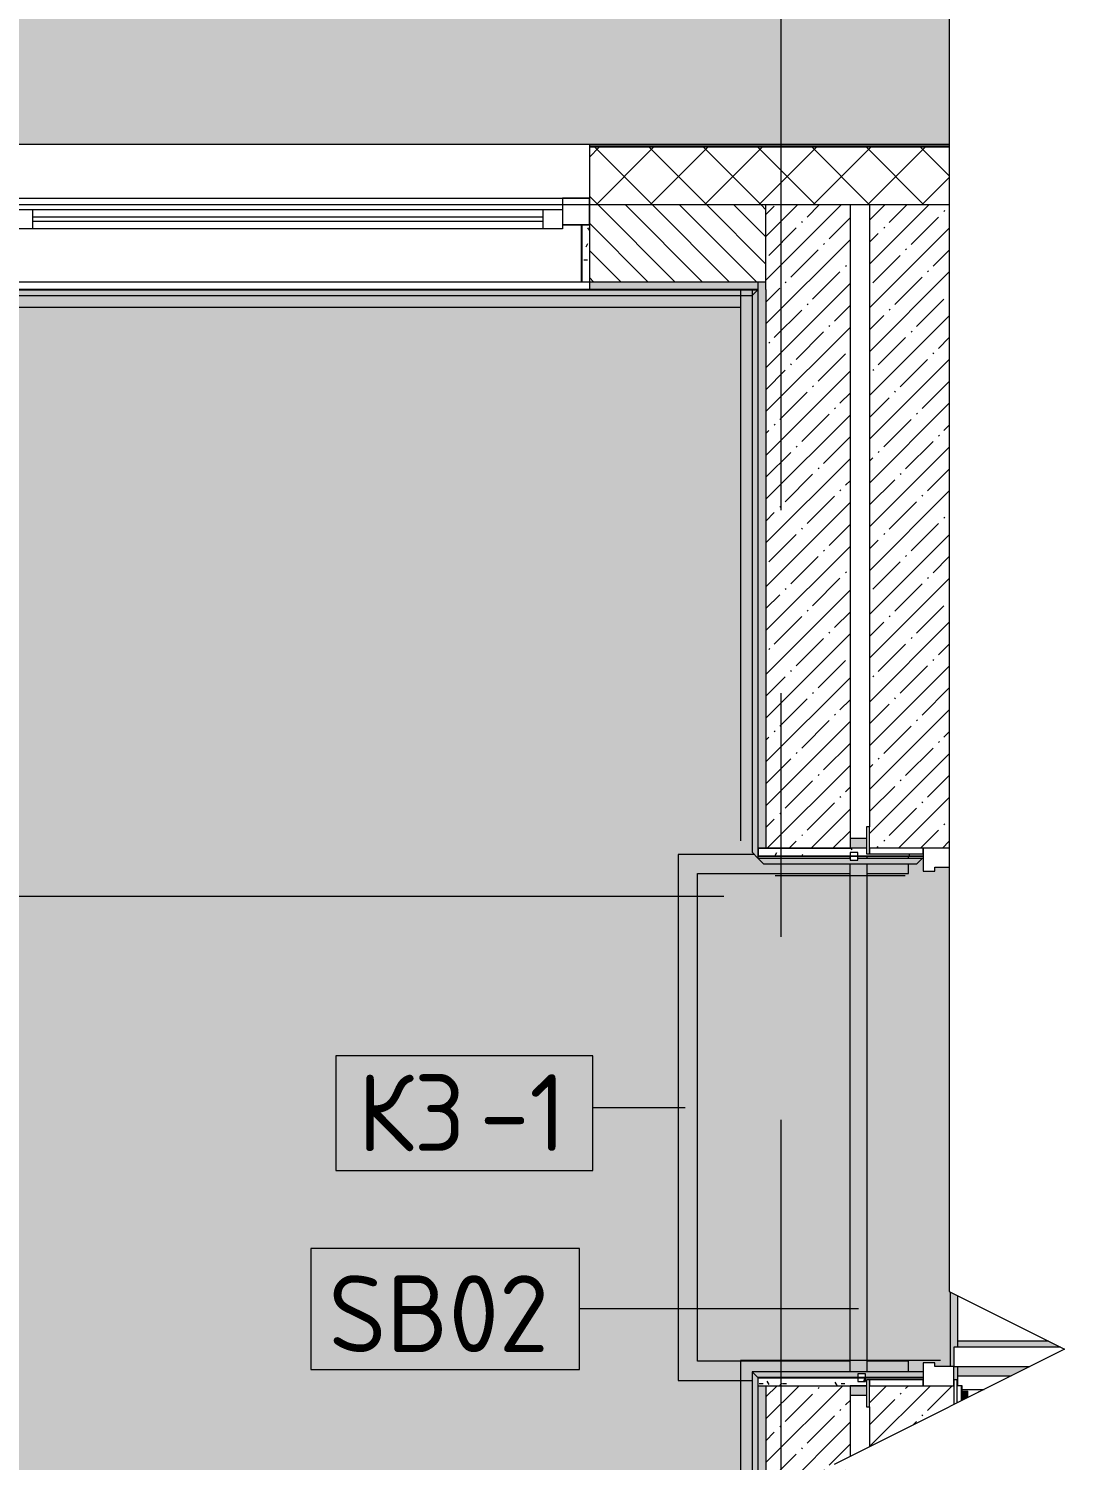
# Model space of a CAD drawing. Header units: millimetres. Extents: x -5368 to 196898, y -8553 to 29000.
# Drawn here: x 36349 to 39048, y 11931 to 15659 of the extents above; entities that cross this region are included whole.
import ezdxf

# ---------------------------------------------------------------- set-up
doc = ezdxf.new("R2010")
doc.units = ezdxf.units.MM
doc.linetypes.add('Осевая', pattern=[3175, 635, -476.25, 1587.5, -476.25])
for name, color, linetype, lineweight in [('A-DETL', 7, 'Continuous', 9), ('A-DETL-GENF', 7, 'Continuous', 9), ('A-DOOR', 7, 'Continuous', 9), ('A-DOOR-1', 7, 'Continuous', 13), ('A-DOOR-FRAM', 7, 'Continuous', 13), ('A-FLOR-HRAL-IDEN', 7, 'Continuous', 9), ('A-FLOR-IDEN', 7, 'Continuous', 9), ('A-FLOR-PATT', 7, 'Continuous', 9), ('A-GLAZ', 7, 'Continuous', 9), ('A-GLAZ-1', 7, 'Continuous', 13), ('A-WALL', 7, 'Continuous', 9), ('I-WALL', 7, 'Continuous', 9), ('Ограждение', 7, 'Continuous', 9), ('Оси', 7, 'Continuous', 9), ('Оси-2', 7, 'Осевая', 9), ('Поручни', 7, 'Continuous', 9)]:
    doc.layers.add(name, color=color, linetype=linetype, lineweight=lineweight)
for name, color, linetype, lineweight, true_color in [('A-DETL-GENF-1', 7, 'Continuous', 9, 0xd4d4d4), ('A-FLOR-1', 7, 'Continuous', 9, 0x787878), ('A-GENM-1', 7, 'Continuous', 9, 0x004000), ('A-GENM-2', 7, 'Continuous', 9, 0x8000ff), ('A-WALL-1', 9, 'Continuous', 9, 0x808080), ('A-WALL-FNSH-1', 9, 'Continuous', 9, 0x808080), ('I-WALL-2', 9, 'Continuous', 9, 0x808080)]:
    doc.layers.add(name, color=color, linetype=linetype, lineweight=lineweight, true_color=true_color)
doc.styles.add('GOST Common_1', font='GOST_Common.ttf', dxfattribs={"height": 200})
pattern_1 = [(45, (0, 0), (-57.02463, 57.02463), []), (45, (57.025, 0), (-57.02463, 57.02463), [100.806, -20.161, 3.353, -16.808])]
pattern_2 = [(0, (0, 0), (121.92, 30.48), [10.058, -81.382, 10.058, -81.382, -487.68]), (0, (0, 0), (121.92, 30.48), [-182.88, 10.058, -172.822, 10.058, -81.382, -213.36]), (0, (0, 0), (121.92, 30.48), [-457.2, 10.058, -50.902, 10.058, -142.342]), (120, (45.72, 15.24), (-87.356454, 90.345817), [10.058, -81.382, 10.058, -81.382, -487.68]), (120, (45.72, 15.24), (-87.356454, 90.345817), [-182.88, 10.058, -172.822, 10.058, -81.382, -213.36]), (120, (45.72, 15.24), (-87.356454, 90.345817), [-457.2, 10.058, -50.902, 10.058, -142.342]), (240, (60.96, 76.2), (-34.563546, -120.825817), [10.058, -81.382, 10.058, -81.382, -487.68]), (240, (60.96, 76.2), (-34.563546, -120.825817), [-182.88, 10.058, -172.822, 10.058, -81.382, -213.36]), (240, (60.96, 76.2), (-34.563546, -120.825817), [-457.2, 10.058, -50.902, 10.058, -142.342])]

# ---------------------------------------------------------------- blocks, each defined once
blk = doc.blocks.new('110_Дверь_СКБ_2Ст - Д-2 1450x2100h_Лестничная клетка EIS60-31576737-План раскладки напольных покрытий 3 этажа в осях 1-12')
at = {"layer": 'A-DOOR-1'}
for p, q in [((612.5, 387.7), (612.5, 110)), ((662.5, 110), (662.5, 307.7)), ((612.5, 110), (662.5, 110))]:
    blk.add_line(p, q, dxfattribs=at)
at = {"layer": 'A-DOOR-FRAM'}
for p, q in [((757.3, 118), (697.5, 118)), ((697.5, 118), (697.5, 110)), ((-687.5, 97.7), (-687.5, 30)), ((-637.5, 60), (-637.5, 97.7)), ((662.5, 110), (662.5, 60)), ((712.5, 110), (662.5, 110)), ((697.5, 110), (761.3, 110)), ((712.5, 30), (712.5, 110)), ((-627.5, 60), (-637.5, 60)), ((-627.5, 30), (-627.5, 60)), ((662.5, 60), (652.5, 60)), ((652.5, 60), (652.5, 30)), ((-687.5, 30), (-627.5, 30)), ((-672.5, 30), (-687.5, 30)), ((-687.5, 30), (-687.5, -110)), ((-672.5, -110), (-672.5, 30)), ((652.5, 30), (712.5, 30)), ((712.5, 30), (697.5, 30)), ((697.5, 30), (697.5, -110)), ((712.5, -110), (712.5, 30)), ((-672.5, -110), (-742.5, -110)), ((-742.5, -110), (-742.5, -118)), ((-687.5, -110), (-672.5, -110)), ((-672.5, -118), (-672.5, -110)), ((697.5, -110), (712.5, -110)), ((767.5, -110), (697.5, -110)), ((697.5, -110), (697.5, -118)), ((767.5, -118), (767.5, -110)), ((-742.5, -118), (-672.5, -118)), ((697.5, -118), (767.5, -118))]:
    blk.add_line(p, q, dxfattribs=at)
blk = doc.blocks.new('120_Окно_СКБ_2Ст - 120_Окно_СКБ_2Ст 2400х2500 _мал створка слева_-22817474-План раскладки напольных покрытий 3 этажа в осях 1-12')
at = {"layer": 'A-GLAZ'}
for p, q in [((-1180, 127), (-1130, 127)), ((250, 117), (-1080, 117)), ((300, 127), (370, 127)), ((1080, 117), (420, 117)), ((1130, 127), (1180, 127)), ((-1080, 107), (250, 107)), ((420, 107), (1080, 107)), ((1200, 57), (-1200, 57))]:
    blk.add_line(p, q, dxfattribs=at)
at = {"layer": 'A-GLAZ-1'}
for p, q in [((-1130, 127), (-1200, 127)), ((-1200, 127), (-1200, 57)), ((-1130, 87), (-1130, 137)), ((-1130, 137), (300, 137)), ((-1130, 57), (-1130, 127)), ((-1080, 137), (-1080, 87)), ((250, 137), (250, 87)), ((300, 137), (300, 87)), ((370, 127), (300, 127)), ((300, 127), (300, 57)), ((370, 87), (370, 137)), ((370, 137), (1130, 137)), ((370, 57), (370, 127)), ((420, 137), (420, 87)), ((1080, 137), (1080, 87)), ((1130, 137), (1130, 87)), ((1200, 127), (1130, 127)), ((1130, 127), (1130, 57)), ((1200, 57), (1200, 127)), ((300, 87), (-1130, 87)), ((1130, 87), (370, 87)), ((-1200, 57), (-1130, 57)), ((300, 57), (370, 57)), ((1130, 57), (1200, 57))]:
    blk.add_line(p, q, dxfattribs=at)
blk = doc.blocks.new('Плинтус - Плинтус темный _ст_школа_-32983337-План раскладки напольных покрытий 3 этажа в осях 1-12')
at = {"layer": 'A-GENM-1'}
blk.add_hatch(color=256, dxfattribs=at).paths.add_polyline_path([(926, 0), (0, 0), (-15, -15), (926, -15)])
for p, q in [((0, 0), (-15, -15)), ((-15, -15), (926, -15)), ((0, 0), (926, 0)), ((-45, -45), (926, -45))]:
    blk.add_line(p, q, dxfattribs=at)
blk = doc.blocks.new('Плинтус - Плинтус темный _ст_школа_-32863816-План раскладки напольных покрытий 3 этажа в осях 1-12')
at = {"layer": 'A-GENM-1'}
blk.add_hatch(color=256, dxfattribs=at).paths.add_polyline_path([(4286.4, -15), (4603, -15), (4618, 0), (0, 0), (15, -15), (3943, -15)])
for p, q in [((0, 0), (4618, 0)), ((0, 0), (15, -15)), ((15, -15), (4603, -15)), ((4603, -15), (4618, 0)), ((45, -45), (4573, -45))]:
    blk.add_line(p, q, dxfattribs=at)
blk = doc.blocks.new('Плинтус - Плинтус керамогранит светло-серый-32863858-План раскладки напольных покрытий 3 этажа в осях 1-12')
at = {"layer": 'A-GENM-2'}
blk.add_hatch(color=256, dxfattribs=at).paths.add_polyline_path([(1615.7, 0), (1623.2, -15), (1640, -15), (1640, 0)])
for p, q in [((1615.7, 0), (1640, 0)), ((1623.2, -15), (1640, -15)), ((1640, 0), (1640, -15)), ((1638.2, -45), (1640, -45))]:
    blk.add_line(p, q, dxfattribs=at)
blk = doc.blocks.new('Плинтус - Плинтус темный _ст_школа_-32983089-План раскладки напольных покрытий 3 этажа в осях 1-12')
at = {"layer": 'A-GENM-1'}
blk.add_hatch(color=256, dxfattribs=at).paths.add_polyline_path([(8050.9, 0), (6570, 0), (6570, -15), (8035.9, -15)])
for p, q in [((6570, 0), (8050.9, 0)), ((6570, -15), (8035.9, -15)), ((8035.9, -15), (8050.9, 0)), ((6570, -45), (8005.9, -45))]:
    blk.add_line(p, q, dxfattribs=at)
blk = doc.blocks.new('Ограждение - Ограждение-32882179-План раскладки напольных покрытий 3 этажа в осях 1-12')
at = {"layer": 'Ограждение'}
h = blk.add_hatch(color=256, dxfattribs=at)
h.paths.add_polyline_path([(38760, 12175), (38760, 12225), (38770, 12225), (38770, 12358.8), (38750, 12368.8), (38750, 12175), (38759.4, 12175)])
h.paths.add_polyline_path([(38768, 12125), (38770, 12125), (38770, 12175), (38760, 12175), (38760, 12140), (38768, 12140)])
at = {"layer": 'Поручни'}
for p, q in [((38750, 12368.8), (38750, 12175)), ((38770, 12225), (38770, 12358.8)), ((38770, 12125), (38770, 12175))]:
    blk.add_line(p, q, dxfattribs=at)
blk = doc.blocks.new('Ограждение - Ограждение-32974266-План раскладки напольных покрытий 3 этажа в осях 1-12')
at = {"layer": 'Ограждение'}
h = blk.add_hatch(color=256, dxfattribs=at)
h.paths.add_polyline_path([(38532, 12124.3), (38532, 12125), (38490, 12124.3)])
h.paths.add_polyline_path([(38533.5, 12145), (38533.5, 12146), (38529.5, 12145)])
h.paths.add_polyline_path([(38509.5, 12145), (38509.5, 12146), (38490, 12145)])
h.paths.add_polyline_path([(38488.5, 12161), (38533.5, 12161), (38533.5, 13484.1), (38488.5, 13484.1), (38488.5, 12220)])
h.paths.add_polyline_path([(38533.5, 13499.1), (38533.5, 13505), (38509.5, 13505), (38509.5, 13499.1)])
at = {"layer": 'Поручни'}
for p, q in [((38488.5, 13505), (38488.5, 13499.1)), ((38533.5, 13499.1), (38533.5, 13505)), ((38488.5, 13484.1), (38488.5, 12161)), ((38533.5, 12161), (38533.5, 13484.1)), ((38532, 12124.3), (38489.8, 12124.3))]:
    blk.add_line(p, q, dxfattribs=at)
blk = doc.blocks.new('Плинтус - Плинтус темный _ст_школа_-32983090-План раскладки напольных покрытий 3 этажа в осях 1-12')
at = {"layer": 'A-GENM-1'}
blk.add_hatch(color=256, dxfattribs=at).paths.add_polyline_path([(413.9, -15), (428.9, 0), (260.5, 0), (260.5, -5.1), (240.5, -5.1), (240.5, 0), (0, 0), (15, -15), (260.5, -15)])
for p, q in [((0, 0), (240.5, 0)), ((0, 0), (15, -15)), ((15, -15), (413.9, -15)), ((260.5, 0), (428.9, 0)), ((413.9, -15), (428.9, 0)), ((45, -45), (383.9, -45))]:
    blk.add_line(p, q, dxfattribs=at)
blk = doc.blocks.new('Плинтус - Плинтус темный _ст_школа_-32983338-План раскладки напольных покрытий 3 этажа в осях 1-12')
at = {"layer": 'A-GENM-1'}
blk.add_hatch(color=256, dxfattribs=at).paths.add_polyline_path([(150.5, 0), (0, 0), (0, -15), (446, -15), (431, 0), (170.5, 0), (170.5, -10), (150.5, -10)])
for p, q in [((0, 0), (150.5, 0)), ((0, -15), (446, -15)), ((170.5, 0), (431, 0)), ((446, -15), (431, 0)), ((-45, -45), (476, -45))]:
    blk.add_line(p, q, dxfattribs=at)
blk = doc.blocks.new('Ограждение - Ограждение-32989867-План раскладки напольных покрытий 3 этажа в осях 1-12')
at = {"layer": 'Ограждение'}
h = blk.add_hatch(color=256, dxfattribs=at)
h.paths.add_polyline_path([(38532, 12124.3), (38532, 12125), (38490, 12124.3)])
h.paths.add_polyline_path([(38533.5, 12145), (38533.5, 12146), (38529.5, 12145)])
h.paths.add_polyline_path([(38509.5, 12145), (38509.5, 12146), (38490, 12145)])
h.paths.add_polyline_path([(38488.5, 12161), (38533.5, 12161), (38533.5, 13484.1), (38488.5, 13484.1), (38488.5, 12220)])
h.paths.add_polyline_path([(38533.5, 13499.1), (38533.5, 13505), (38509.5, 13505), (38509.5, 13499.1)])
at = {"layer": 'Поручни'}
for p, q in [((38488.5, 13505), (38488.5, 13499.1)), ((38533.5, 13499.1), (38533.5, 13505)), ((38488.5, 13484.1), (38488.5, 12161)), ((38533.5, 12161), (38533.5, 13484.1)), ((38532, 12124.3), (38489.8, 12124.3))]:
    blk.add_line(p, q, dxfattribs=at)
blk = doc.blocks.new('DET_L_Линия разрыва - М100-32974206-План раскладки напольных покрытий 3 этажа в осях 1-12')
at = {"layer": 'A-DETL-GENF'}
for p, q in [((12500, -300), (12200, 300)), ((12650, 0), (12500, -300)), ((24700, 0), (12650, 0))]:
    blk.add_line(p, q, dxfattribs=at)
blk = doc.blocks.new('М_перекрытий_ЭП - Типоразмер-25383776-План раскладки напольных покрытий 3 этажа в осях 1-12')
at = {"layer": 'A-FLOR-IDEN'}
for p, q in [((3.352, 1.578), (-3.336, 1.578)), ((-3.336, 1.578), (-3.336, -1.406)), ((3.352, -1.406), (3.352, 1.578)), ((-3.336, -1.406), (3.352, -1.406))]:
    blk.add_line(p, q, dxfattribs=at)
blk = doc.blocks.new('М_ограждение1 - Типоразмер-32868623-План раскладки напольных покрытий 3 этажа в осях 1-12')
at = {"layer": 'A-FLOR-HRAL-IDEN'}
for p, q in [((3.352, 1.797), (-3.648, 1.797)), ((-3.648, 1.797), (-3.648, -1.359)), ((3.352, -1.359), (3.352, 1.797)), ((-3.648, -1.359), (3.352, -1.359))]:
    blk.add_line(p, q, dxfattribs=at)

msp = doc.modelspace()

# ---------------------------------------------------------------- hatches: boundary and pattern name
at = {"layer": 'A-DETL-GENF-1'}
msp.add_hatch(color=256, dxfattribs=at).paths.add_polyline_path([(-268, 14774.9), (-268, 15358), (38747.7, 15358), (38747.7, 23888.3), (33928.1, 23888.3), (33928.1, 27398.1), (-2409.1, 27398.1), (-2409.1, 14774.9), (-1571, 14774.9)])
at = {"layer": 'A-FLOR-PATT'}
h = msp.add_hatch(color=256, dxfattribs=at)
h.paths.add_polyline_path([(3168.2, 7680), (3168.2, 7682.7), (2007, 7682.7), (2007, 7680), (2242.9, 7680), (2243.2, 7682.7), (2333.2, 7682.7), (2333.4, 7680), (2549.5, 7680)])
h.paths.add_polyline_path([(3219.7, 7703.5), (3235, 7703.5), (3235, 7730), (3225, 7730), (3225, 7760), (3270, 7760), (3270, 7908), (3285, 7908), (3285, 7920), (4098.1, 7921), (4098.1, 8902), (4210.3, 8899.4), (4321.5, 8884.3), (4430.3, 8856.6), (4535.2, 8817), (4635, 8765.7), (4728.5, 8703.6), (4814.3, 8631.3), (4891.4, 8549.8), (4958.9, 8460.1), (5015.9, 8363.4), (5061.6, 8261), (5095.4, 8154), (5134.3, 8218.9), (5181.8, 8277.7), (5237, 8329.5), (5298.9, 8373), (5367.6, 8408.1), (5437.6, 8432.5), (5511.8, 8447.2), (5587.3, 8451.5), (5587.3, 7920), (13584.2, 7921), (13584.2, 8947.1), (13697.2, 8945.7), (13809.3, 8932), (13919.4, 8906.3), (14026, 8868.9), (14128, 8820.2), (14224.1, 8760.8), (14320, 8684.8), (14394.3, 8612.7), (14466.5, 8525.7), (14532.7, 8423.9), (14580.6, 8331.1), (14621.2, 8225.6), (14650.3, 8116.4), (14688.7, 8162.2), (14734, 8201.2), (14785, 8232.4), (14840.3, 8254.9), (14898.6, 8268.2), (14958.3, 8271.9), (14958.3, 7920), (20210.1, 7920.5), (20210.1, 7935.5), (22604.9, 7935.5), (22604.9, 8947.1), (22717.9, 8945.7), (22830.1, 8932), (22940.1, 8906.3), (23046.7, 8868.9), (23152.1, 8818.1), (23244.8, 8760.8), (23340.7, 8684.8), (23415, 8612.7), (23487.2, 8525.7), (23553.4, 8423.9), (23601.3, 8331.1), (23642, 8225.6), (23671, 8116.4), (23709.4, 8162.2), (23754.7, 8201.2), (23805.7, 8232.4), (23861, 8254.9), (23919.3, 8268.2), (23979, 8271.9), (23979, 7920), (26415, 7921), (26415, 8900), (26455, 8900), (26455, 8793.6), (26538.9, 8793.4), (26642.1, 8781.1), (26743.2, 8756.9), (26840.8, 8721.2), (26933.6, 8674.4), (27020.4, 8617.2), (27099.9, 8550.3), (27171.2, 8474.6), (27233.2, 8391.2), (27285.1, 8301.2), (27326.2, 8205.7), (27355.9, 8106.1), (27374, 8003.8), (27380, 7920), (27465, 7921), (27465, 7936), (30494.4, 7936), (30494.4, 8897.4), (30606.6, 8894.9), (30717.8, 8879.7), (30826.6, 8852.1), (30936.9, 8809.8), (31031.4, 8761.2), (31124.9, 8699.1), (31210.7, 8626.8), (31287.9, 8545.3), (31355.4, 8455.6), (31412.4, 8358.9), (31458.1, 8256.4), (31492, 8149.4), (31531.6, 8215.2), (31578.5, 8273.3), (31633.8, 8325), (31695.7, 8368.6), (31763.5, 8403.3), (31834.6, 8428), (31908.9, 8442.7), (31984.5, 8446.9), (31984.5, 7920), (33010, 7921), (33010, 7936), (38504, 7936), (38504, 7989.9), (38498.9, 7989.9), (38498.9, 8117.6), (37568, 8117.6), (37573.3, 8219.4), (37590.7, 8325.3), (37615.8, 8418.6), (37652.5, 8513.7), (37698.9, 8604.4), (37757.7, 8693.5), (37819.1, 8768.8), (37891.4, 8840.6), (37970.9, 8904.5), (38056.7, 8959.6), (38155, 9008.1), (38243.2, 9041.4), (38135.8, 9081.9), (38044.9, 9127.3), (37955.6, 9184.5), (37871.9, 9252), (37795.9, 9328.1), (37728.6, 9411.9), (37670.7, 9502.5), (37623, 9598.8), (37585.9, 9699.7), (37559.9, 9804), (37545.3, 9910.5), (37542.3, 10018), (38498.9, 10018), (38498.9, 10129.9), (38519, 10130), (38504, 10145), (38504, 10664), (37954, 10664), (37954, 11235), (38234, 11235), (38234, 12138.5), (38041.4, 12138.5), (38041.4, 13508.5), (38239.6, 13508.5), (38234, 13514.1), (38234, 14964), (33646, 14964), (33646, 14565), (32974, 14565), (32974, 14944), (31797.6, 14944), (31797.6, 13744), (31781.2, 13744), (31781.2, 10859), (20231, 10859), (20230, 10864), (16910, 10864), (16910, 10879), (16910, 10880), (16910, 10892), (16888.9, 10892), (16888.9, 10005.1), (16787.2, 10008.6), (16686.5, 10023.7), (16588.2, 10050), (16493.5, 10087.4), (16403.7, 10135.3), (16319.9, 10193.1), (16243.2, 10260), (16174.6, 10335.2), (16114.9, 10417.7), (16065.1, 10506.4), (16023.3, 10608.1), (15995.7, 10705.3), (15979.7, 10798.2), (15973.9, 10892), (15960, 10892), (15960, 10880), (15361, 10880), (15361, 10892), (15336, 10892), (15336, 10890), (15333.9, 10890), (15333.9, 10005.1), (15232.2, 10008.6), (15131.5, 10023.7), (15033.2, 10050), (14938.5, 10087.4), (14848.7, 10135.3), (14764.9, 10193.1), (14688.2, 10260), (14619.6, 10335.2), (14559.9, 10417.7), (14510.1, 10506.4), (14468.3, 10608.1), (14440.7, 10705.3), (14424.7, 10798.2), (14418.9, 10892), (14411, 10892), (14411, 10880), (14411, 10879), (14411, 10864), (12925.3, 10864), (12925.3, 10880), (425, 10880), (425, 10615.3), (411, 10600.3), (412, 10598.3), (414.3, 10596), (432, 10596), (432, 8796), (412, 8796), (412, 8795), (426, 8781), (426, 8536), (1286, 8536), (1286, 7936), (1885, 7936), (1885, 7921), (1885, 7920), (1885, 7908), (1899.8, 7908), (1899.8, 8506.5), (3269.7, 8506.5), (3269.7, 7906.5), (3219.7, 7906.5), (3219.7, 8456.5), (1949.8, 8456.5), (1949.8, 7906.5), (1900, 7906.5), (1900, 7760), (1945, 7760), (1945, 7730), (1935, 7730), (1935, 7703.5), (3168.2, 7703.5)])
h.paths.add_polyline_path([(31894.5, 7920), (31894.5, 8349.4), (31827.3, 8331.6), (31763.1, 8303.4), (31704.8, 8266.4), (31652.5, 8220.5), (31607.8, 8167.2), (31571.8, 8107.7), (31545.3, 8043.4), (31528.9, 7975.8), (31524.2, 7920), (31875, 7920)])
h.paths.add_polyline_path([(31432.2, 7920), (31426.9, 8011.3), (31408.7, 8114.6), (31378.7, 8215.2), (31337.2, 8311.6), (31284.9, 8402.6), (31222.4, 8486.9), (31150.5, 8563.4), (31070.3, 8631), (30982.7, 8689), (30889.1, 8736.3), (30790.6, 8772.6), (30688.5, 8797.2), (30584.4, 8809.8), (30584.4, 7920), (31426.9, 7920)])
h.paths.add_polyline_path([(26883.4, 7920), (27288.8, 7921), (27282.8, 8003.8), (27268.1, 8086.7), (27240.9, 8176.8), (27203.4, 8263.2), (27156.1, 8344.5), (27099.6, 8419.9), (27034.7, 8488), (26962.3, 8548.2), (26883.4, 8599.5), (26799, 8641.2), (26710.3, 8672.8), (26618.6, 8693.8), (26525, 8704), (26525, 7920), (26585.9, 7920)])
h.paths.add_polyline_path([(23602, 7920), (23597.7, 8003.8), (23578.3, 8116.4), (23549.5, 8216.5), (23515.1, 8303.3), (23466.4, 8395.2), (23408.1, 8481.2), (23333.9, 8566.8), (23265.1, 8631.8), (23182.3, 8694.6), (23093, 8748), (22998.6, 8791.3), (22899.9, 8824.2), (22798.3, 8846.1), (22694.9, 8856.8), (22694.9, 7920), (23597.7, 7920)])
h.paths.add_polyline_path([(23698.7, 7920), (23889, 7921), (23889, 8169.4), (23834.5, 8145.8), (23786.2, 8111.2), (23746.4, 8067.1), (23716.8, 8015.7), (23698.7, 7959.1), (23694.9, 7920)])
h.paths.add_polyline_path([(14813.8, 7920), (14868.3, 7920), (14868.3, 8169.4), (14813.8, 8145.8), (14765.5, 8111.2), (14725.7, 8067.1), (14696.1, 8015.7), (14678, 7959.1), (14674.2, 7920), (14791.7, 7920)])
h.paths.add_polyline_path([(14532.7, 7920), (14581.3, 7920), (14576.9, 8003.8), (14557.6, 8116.4), (14528.8, 8216.5), (14494.3, 8303.3), (14445.7, 8395.2), (14387.3, 8481.2), (14313.2, 8566.8), (14244.4, 8631.8), (14161.5, 8694.6), (14072.3, 8748), (13977.8, 8791.3), (13879.2, 8824.2), (13777.6, 8846.1), (13674.2, 8856.8), (13674.2, 7920), (14224.3, 7920)])
h.paths.add_polyline_path([(5395, 7920), (5499.8, 7920), (5499.8, 8354.4), (5431.9, 8336.6), (5366.2, 8307.7), (5302.8, 8266.1), (5255.6, 8224.7), (5210.6, 8170.9), (5174.5, 8110.8), (5148, 8045.8), (5131.9, 7977.5), (5127.4, 7920), (5367.6, 7920)])
h.paths.add_polyline_path([(5012.2, 7920), (5035.7, 7920), (5030.4, 8012.3), (5012.2, 8115.7), (4982.2, 8216.2), (4940.7, 8312.6), (4888.1, 8404), (4825.9, 8487.9), (4754.1, 8564.3), (4673.9, 8632), (4586.4, 8689.9), (4492.8, 8737.3), (4394.3, 8773.6), (4292.3, 8798.2), (4188.1, 8810.8), (4188.1, 7920)])
h.paths.add_polyline_path([(26365, 7921), (24051, 7921), (24051, 7936), (26365, 7936)])
h.paths.add_polyline_path([(17270, 7921), (15009.3, 7921), (15009.3, 7936), (20209.3, 7936), (20209.3, 7921), (17658.1, 7921)])
h.paths.add_polyline_path([(9417.1, 7921), (6529.3, 7921), (6530, 7936), (13569.3, 7936), (13569.3, 7921), (10790.6, 7921)])
h.paths.add_polyline_path([(3308.9, 7921), (3285, 7921), (3285, 7936), (4030, 7936), (4030, 7921), (3313.3, 7921)])
h.paths.add_polyline_path([(38498.9, 8207.6), (38498.9, 8994.8), (38435.6, 8990.8), (38342.6, 8975.2), (38243.2, 8946.2), (38147.8, 8905.6), (38068, 8861.4), (37987, 8803.7), (37913.1, 8737.2), (37847.1, 8662.7), (37790, 8581.2), (37742.4, 8493.9), (37705, 8401.7), (37678.3, 8305.8), (37662.6, 8207.6), (38462.7, 8207.6)])
h.paths.add_polyline_path([(38498.9, 9089.2), (38498.9, 9928), (37634.3, 9928), (37647.7, 9824.3), (37673, 9722.8), (37709.8, 9624.9), (37757.7, 9531.9), (37816, 9445), (37883.9, 9365.5), (37960.6, 9294.3), (38046.1, 9231.8), (38142.3, 9178), (38232.1, 9139.9), (38332.5, 9110.4), (38440.7, 9092.4)])
h.paths.add_polyline_path([(16798.9, 10097.9), (16798.9, 10891), (16465.2, 10891), (16465.2, 10863.8), (16363.5, 10891), (16064.5, 10891), (16070.5, 10798.2), (16090, 10697.9), (16122.3, 10600.2), (16160.4, 10517.8), (16212.9, 10433.3), (16275.5, 10356), (16347.1, 10286.9), (16426.7, 10227.3), (16513, 10177.8), (16604.8, 10139.5), (16700.6, 10112.7), (16787.2, 10099.7)])
h.paths.add_polyline_path([(15243.9, 10097.9), (15243.9, 10890), (15163.2, 10890), (15065.3, 10863.8), (15065.3, 10890), (14535.7, 10890), (14535.7, 10863.8), (14510.7, 10870.5), (14515.5, 10798.2), (14535, 10697.9), (14567.3, 10600.2), (14605.4, 10517.8), (14657.9, 10433.3), (14720.5, 10356), (14792.1, 10286.9), (14871.7, 10227.3), (14958, 10177.8), (15049.8, 10139.5), (15145.6, 10112.7), (15232.2, 10099.7)])
h.paths.add_polyline_path([(38520, 10130), (38519, 10680), (38519, 10679), (38519, 10130)])
h.paths.add_polyline_path([(38494.5, 10679), (38494.5, 10680), (37970, 10680), (37970.2, 10679), (38260.7, 10679)])
h.paths.add_polyline_path([(15960, 10864), (15361, 10864), (15361, 10879), (15960, 10879), (15960, 10871.3)])
h.paths.add_polyline_path([(390, 10876.4), (410, 10876.4), (410, 10880), (336, 10880), (336, 10876.4)])
h.paths.add_polyline_path([(17658.1, 10879), (20231, 10880), (20230, 10880), (17130, 10879)])
h.paths.add_polyline_path([(38250, 11220), (38250, 11221), (38249, 11220)])
h.paths.add_polyline_path([(38532, 12100), (38532, 12124.3), (38490, 12124.3), (38490, 12100)])
h.paths.add_polyline_path([(38680, 12161), (38680, 12185), (38710, 12185), (38710, 12175), (38750, 12175), (38750, 12368.8), (38747.7, 12370), (38747.7, 13475), (38710, 13475), (38710, 13465), (38680, 13465), (38680, 13505), (38641.4, 13505), (38641.4, 13499.1), (38677.9, 13499.1), (38662.9, 13484.1), (38641.4, 13484.1), (38641.4, 13458.5), (38533.5, 13458.5), (38533.5, 12188.5), (38641.4, 12188.5), (38641.4, 12161)])
h.paths.add_polyline_path([(38260.7, 12188.5), (38488.5, 12188.5), (38488.5, 13458.5), (38091.4, 13458.5), (38091.4, 12188.5), (38250, 12188.5)])
h.paths.add_polyline_path([(38490, 13525), (38532, 13526.1), (38532, 13550), (38490, 13550), (38490, 13532.1)])
h.paths.add_polyline_path([(31781.2, 13759), (31782.6, 13760), (31782.6, 14960), (31781.2, 14959), (31781.2, 13760)])
h.paths.add_polyline_path([(33630, 14580), (33631, 14580.1), (33631, 14979), (33630, 14979), (33630, 14600)])
h.paths.add_polyline_path([(32989, 14580), (32990, 14580), (32989, 14960), (32989, 14959), (32989, 14580.3)])
h = msp.add_hatch(color=256, dxfattribs=at)
h.paths.add_polyline_path([(38041.4, 12138.5), (38234, 12138.5), (38234, 12161), (38488.5, 12161), (38488.5, 12188.5), (38091.4, 12188.5), (38091.4, 13458.5), (38488.5, 13458.5), (38488.5, 13484.1), (38264, 13484.1), (38239.6, 13508.5), (38041.4, 13508.5), (38041.4, 12815.6)])
h.paths.add_polyline_path([(38250, 12138.5), (38250, 12145), (38249, 12145), (38249, 12138.5)])
h.paths.add_polyline_path([(38641.4, 12161), (38641.4, 12188.5), (38533.5, 12188.5), (38533.5, 12161), (38540, 12161)])
h.paths.add_polyline_path([(38533.5, 13458.5), (38641.4, 13458.5), (38641.4, 13484.1), (38533.5, 13484.1)])
h.paths.add_polyline_path([(38249, 13499.1), (38488.5, 13499.1), (38488.5, 13505), (38250, 13505), (38249, 13505)])
h.paths.add_polyline_path([(38537.8, 13499.1), (38641.4, 13499.1), (38641.4, 13505), (38533.5, 13505), (38533.5, 13499.1)])
h = msp.add_hatch(dxfattribs=at)
h.set_pattern_fill('FP_39', color=256, style=0, pattern_type=2)
h.set_pattern_definition([(270, (39619, 12715), (600, 4e-14), []), (0, (39619, 12715), (0, 600), [])])
h.paths.add_polyline_path([(38780, 12086.2), (38781, 12086.7), (38781, 12111), (38796, 12111), (38796, 12094.2), (38909.2, 12150.8), (38770, 12150.8), (38770, 12125), (38780, 12125)])
h.paths.add_polyline_path([(38819.6, 12240.8), (39006.1, 12240.8), (38770, 12358.8), (38770, 12240.8), (38780, 12240.8)])
h = msp.add_hatch(color=256, dxfattribs=at)
h.paths.add_polyline_path([(38909.2, 12150.8), (38957.7, 12175), (38770, 12175), (38770, 12150.8)])
h.paths.add_polyline_path([(38947.5, 12225), (39037.7, 12225), (39006.1, 12240.8), (38770, 12240.8), (38770, 12225)])
at = {"layer": 'A-WALL'}
h = msp.add_hatch(dxfattribs=at)
h.set_pattern_fill('FP_11', color=256, style=0, pattern_type=2)
h.set_pattern_definition([(45, (0, 0), (-70.71068, 70.71068), []), (135, (0, 0), (-70.71068, -70.71068), [])])
h.paths.add_polyline_path([(38747.7, 15200), (38747.7, 15350), (37810, 15350), (37810, 15200), (38604.1, 15200)])
h.paths.add_polyline_path([(34660, 15200), (35410, 15200), (35410, 15350), (34660, 15350)])
h.paths.add_polyline_path([(32110, 15200), (32110, 15350), (30017, 15349), (30017, 15288), (30014, 15285), (29240, 15285), (29237, 15288), (29236.3, 15350), (25610.3, 15349), (25610.3, 15288), (25607.3, 15285), (24433.3, 15285), (24430.3, 15288), (24429.5, 15350), (19790, 15349), (19790, 15288), (19787, 15285), (19013, 15285), (19010, 15288), (19009.3, 15350), (14783, 15349), (14781.9, 15285.7), (14780, 15285), (14603.7, 15286.1), (14603, 15288), (14602.3, 15350), (12860, 15350), (12860, 15200), (31393.2, 15200)])
h.paths.add_polyline_path([(8043.6, 15200), (8260, 15200), (8260, 15350), (7660, 15350), (7660, 15200)])
h.paths.add_polyline_path([(9417.1, 15200), (9760, 15200), (9760, 15350), (9160, 15350), (9160, 15200)])
h.paths.add_polyline_path([(6160, 15200), (6760, 15200), (6760, 15350), (40, 15350), (40, 15293), (-110, 15293), (-110, 15200), (5296.5, 15200)])
h.paths.add_polyline_path([(33110.1, 15200), (33240, 15200), (33240, 15350), (33010, 15350), (33010, 15200)])
h.paths.add_polyline_path([(33760, 15200), (33760, 15350), (33610, 15350), (33610, 15200)])
h = msp.add_hatch(dxfattribs=at)
h.set_pattern_fill('FP_9', color=256, style=0, pattern_type=2)
h.set_pattern_definition([(135, (0, 0), (-35.35534, -35.35534), [])])
h.paths.add_polyline_path([(33760, 15000), (33760, 15200), (33610, 15200), (33610, 15000), (33630, 15000)])
h.paths.add_polyline_path([(38270, 15000), (38270, 15200), (37810, 15200), (37810, 15000), (38260.7, 15000)])
h.paths.add_polyline_path([(34660, 15000), (35410, 15000), (35410, 15200), (34660, 15200)])
at = {"layer": 'I-WALL'}
h = msp.add_hatch(dxfattribs=at)
h.set_pattern_fill('FP_12', color=256, style=0, pattern_type=2)
h.set_pattern_definition(pattern_1)
h.paths.add_polyline_path([(38270, 11200), (38490, 11200), (38490, 11898.8), (38447.7, 11920), (38490, 11941.2), (38490, 12125), (38270, 12125), (38270, 11760.5)])
h.paths.add_polyline_path([(38490, 13525), (38490, 15200), (38270, 15200), (38270, 13525)])
h = msp.add_hatch(dxfattribs=at)
h.set_pattern_fill('FP_12', color=256, style=0, pattern_type=2)
h.set_pattern_definition(pattern_1)
h.paths.add_polyline_path([(38740, 10230), (38747.7, 10230), (38747.7, 11770), (38540, 11873.8), (38540, 10230)])
h.paths.add_polyline_path([(38540, 11966.2), (38760, 12076.2), (38760, 12125), (38540, 12125), (38540, 12070)])
h.paths.add_polyline_path([(38540, 13525), (38747.7, 13525), (38747.7, 15200), (38540, 15200), (38540, 13580)])
at = {"layer": 'I-WALL-2'}
h = msp.add_hatch(dxfattribs=at)
h.set_pattern_fill('FP_36', color=256, style=0, pattern_type=2)
h.set_pattern_definition(pattern_2)
h.paths.add_polyline_path([(37810, 15000), (37810, 15148), (37790, 15148), (37790, 15000)])
h = msp.add_hatch(dxfattribs=at)
h.set_pattern_fill('FP_36', color=256, style=0, pattern_type=2)
h.set_pattern_definition(pattern_2)
h.paths.add_polyline_path([(38250, 14980), (38270, 14980), (38270, 15000), (37810, 15000), (37810, 14980), (38249, 14980)])
h.paths.add_polyline_path([(35410, 14980), (35410, 15000), (34660, 15000), (34660, 14980)])
h.paths.add_polyline_path([(33630, 14980), (33760, 14980), (33760, 15000), (33630, 15000)])
h = msp.add_hatch(dxfattribs=at)
h.set_pattern_fill('FP_36', color=256, style=0, pattern_type=2)
h.set_pattern_definition(pattern_2)
h.paths.add_polyline_path([(38260.7, 11200), (38270, 11200), (38270, 12125), (38250, 12125), (38250, 11200)])
h.paths.add_polyline_path([(38260.7, 13525), (38270, 13525), (38270, 14980), (38250, 14980), (38250, 13525)])
h = msp.add_hatch(dxfattribs=at)
h.set_pattern_fill('FP_36', color=256, style=0, pattern_type=2)
h.set_pattern_definition(pattern_2)
h.paths.add_polyline_path([(38680, 13505), (38680, 13510), (38532, 13510), (38532, 13525), (38250, 13525), (38250, 13505), (38540, 13505)])
h = msp.add_hatch(dxfattribs=at)
h.set_pattern_fill('FP_36', color=256, style=0, pattern_type=2)
h.set_pattern_definition(pattern_2)
h.paths.add_polyline_path([(38250, 12125), (38532, 12125.6), (38532, 12140), (38680, 12140), (38680, 12145), (38250, 12145)])
h = msp.add_hatch(dxfattribs=at)
h.set_pattern_fill('FP_36', color=256, style=0, pattern_type=2)
h.set_pattern_definition(pattern_2)
h.paths.add_polyline_path([(38768, 12080.2), (38780, 12086.2), (38780, 12125), (38768, 12125), (38768, 12117)])

# ---------------------------------------------------------------- linework, layer by layer
at = {"layer": 'A-DETL'}
msp.add_line((-268, 15358), (38747.7, 15358), dxfattribs=at)
at = {"layer": 'A-FLOR-1'}
for p, q in [((38532, 13550), (38490, 13550)), ((38239.6, 13508.5), (38041.4, 13508.5)), ((38041.4, 13508.5), (38041.4, 12138.5)), ((38641.4, 13499.1), (38641.4, 13505)), ((38641.4, 13458.5), (38641.4, 13484.1)), ((38091.4, 12188.5), (38091.4, 13458.5)), ((38091.4, 13458.5), (38488.5, 13458.5)), ((38533.5, 13458.5), (38641.4, 13458.5)), ((39006.1, 12240.8), (38770, 12240.8)), ((38488.5, 12188.5), (38091.4, 12188.5)), ((38641.4, 12188.5), (38533.5, 12188.5)), ((38641.4, 12161), (38641.4, 12188.5)), ((38041.4, 12138.5), (38234, 12138.5)), ((38770, 12150.8), (38909.2, 12150.8)), ((38490, 12100), (38532, 12100))]:
    msp.add_line(p, q, dxfattribs=at)
at = {"layer": 'A-FLOR-HRAL-IDEN'}
msp.add_line((38511, 12325.1), (37784.2, 12325.1), dxfattribs=at)
at = {"layer": 'A-FLOR-IDEN'}
msp.add_line((38059.7, 12848.6), (37818.7, 12848.6), dxfattribs=at)
at = {"layer": 'A-WALL'}
for p, q in [((38747.7, 15353), (37810, 15353)), ((38747.7, 15350), (37810, 15350)), ((38540, 15200), (33610, 15200)), ((38270, 15200), (37810, 15200)), ((37810, 15000), (38270, 15000)), ((38250, 14980), (37810, 14980)), ((38270, 14980), (38270, 13525)), ((38250, 11220), (38250, 12145)), ((38270, 12125), (38270, 11200))]:
    msp.add_line(p, q, dxfattribs=at)
at = {"layer": 'A-WALL-1'}
for p, q in [((37810, 15350), (37810, 14980)), ((38270, 14980), (38270, 15200)), ((38490, 13525), (38490, 15200)), ((38540, 15200), (38540, 13580)), ((38747.7, 15200), (38540, 15200)), ((37810, 15148), (37790, 15148)), ((37790, 15148), (37790, 15000)), ((37790, 15000), (37810, 15000)), ((38250, 13525), (38490, 13525)), ((38532, 13525), (38250, 13525)), ((38250, 13525), (38250, 13505)), ((38250, 13505), (38680, 13505)), ((38680, 12145), (38250, 12145)), ((38250, 12125), (38532, 12125)), ((38490, 11941.2), (38490, 12125)), ((38780, 12125), (38768, 12125)), ((38780, 12086.2), (38780, 12125)), ((38540, 12070), (38540, 11966.2))]:
    msp.add_line(p, q, dxfattribs=at)
at = {"layer": 'A-WALL-FNSH-1'}
for p, q in [((37810, 15358), (37810, 15350)), ((37790, 15148), (37789, 15148)), ((37789, 15148), (37789, 15000)), ((37789, 15000), (37790, 15000)), ((38249, 15000), (38249, 14980)), ((38250, 13525), (38250, 15000)), ((37810, 14980), (37810, 14979)), ((37810, 14979), (38249, 14979)), ((38249, 14979), (38249, 13525)), ((38249, 13525), (38250, 13525)), ((38250, 13505), (38250, 13504)), ((38250, 13504), (38680, 13504)), ((38509.5, 13514), (38489.5, 13514)), ((38489.5, 13514), (38489.5, 13494)), ((38509.5, 13494), (38509.5, 13514)), ((38489.5, 13494), (38509.5, 13494)), ((38529.5, 12156), (38509.5, 12156)), ((38509.5, 12156), (38509.5, 12136)), ((38529.5, 12136), (38529.5, 12156)), ((38250, 12125), (38249, 12125)), ((38249, 12125), (38249, 11220)), ((38680, 12146), (38250, 12146)), ((38250, 12146), (38250, 12145)), ((38509.5, 12136), (38529.5, 12136)), ((38781, 12125), (38780, 12125)), ((38781, 12086.7), (38781, 12125))]:
    msp.add_line(p, q, dxfattribs=at)
at = {"layer": 'I-WALL'}
for p, q in [((35430, 15000), (37790, 15000)), ((37810, 14980), (35410, 14980)), ((37810, 14979), (35410, 14979))]:
    msp.add_line(p, q, dxfattribs=at)
at = {"layer": 'Оси'}
for p, q in [((35660, 15000), (38160, 15000)), ((35660, 13400), (38160, 13400))]:
    msp.add_line(p, q, dxfattribs=at)
at = {"layer": 'Оси-2'}
msp.add_line((38310, 593.7), (38310, 21277.7), dxfattribs=at)

# ---------------------------------------------------------------- block references
at = {"layer": 'A-DETL-GENF', "rotation": 90.00000000000031}
msp.add_blockref('DET_L_Линия разрыва - М100-32974206-План раскладки напольных покрытий 3 этажа в осях 1-12', (38747.7, -280), dxfattribs=at)
at = {"layer": 'A-DOOR', "rotation": 269.9999999999999}
msp.add_blockref('110_Дверь_СКБ_2Ст - Д-2 1450x2100h_Лестничная клетка EIS60-31576737-План раскладки напольных покрытий 3 этажа в осях 1-12', (38650, 12837.5), dxfattribs=at)
at = {"layer": 'A-FLOR-HRAL-IDEN', "xscale": 99.99999999999993, "yscale": 99.99999999999993, "zscale": 99.99999999999993}
msp.add_blockref('М_ограждение1 - Типоразмер-32868623-План раскладки напольных покрытий 3 этажа в осях 1-12', (37449.1, 12302.9), dxfattribs=at)
at = {"layer": 'A-FLOR-IDEN', "xscale": 99.99999999999993, "yscale": 99.99999999999993, "zscale": 99.99999999999993}
msp.add_blockref('М_перекрытий_ЭП - Типоразмер-25383776-План раскладки напольных покрытий 3 этажа в осях 1-12', (37483.5, 12826.4), dxfattribs=at)
at = {"layer": 'A-GENM-1'}
for name, p in [('Плинтус - Плинтус темный _ст_школа_-32863816-План раскладки напольных покрытий 3 этажа в осях 1-12', (33631, 14979)), ('Плинтус - Плинтус темный _ст_школа_-32983090-План раскладки напольных покрытий 3 этажа в осях 1-12', (38249, 13499.1))]:
    msp.add_blockref(name, p, dxfattribs=at)
for name, p, rotation in [('Плинтус - Плинтус темный _ст_школа_-32983089-План раскладки напольных покрытий 3 этажа в осях 1-12', (38249, 21550), 269.9999999999999), ('Плинтус - Плинтус темный _ст_школа_-32983337-План раскладки напольных покрытий 3 этажа в осях 1-12', (38249, 12146), 270), ('Плинтус - Плинтус темный _ст_школа_-32983338-План раскладки напольных покрытий 3 этажа в осях 1-12', (38680, 12146), 180)]:
    msp.add_blockref(name, p, dxfattribs=dict(at, rotation=rotation))
at = {"layer": 'A-GENM-2', "rotation": 89.99999999999982}
msp.add_blockref('Плинтус - Плинтус керамогранит светло-серый-32863858-План раскладки напольных покрытий 3 этажа в осях 1-12', (38781, 10471), dxfattribs=at)
at = {"layer": 'A-GLAZ', "rotation": 180}
msp.add_blockref('120_Окно_СКБ_2Ст - 120_Окно_СКБ_2Ст 2400х2500 _мал створка слева_-22817474-План раскладки напольных покрытий 3 этажа в осях 1-12', (36610, 15275), dxfattribs=at)
at = {"layer": 'Поручни'}
for name in ['Ограждение - Ограждение-32974266-План раскладки напольных покрытий 3 этажа в осях 1-12', 'Ограждение - Ограждение-32989867-План раскладки напольных покрытий 3 этажа в осях 1-12', 'Ограждение - Ограждение-32882179-План раскладки напольных покрытий 3 этажа в осях 1-12']:
    msp.add_blockref(name, (0, 0), dxfattribs=at)

# ---------------------------------------------------------------- texts
at = {"layer": 'A-FLOR-HRAL-IDEN', "insert": (37130.3, 12412.6), "char_height": 200, "width": 753.586, "attachment_point": 1, "style": 'GOST Common_1'}
msp.add_mtext('SB02', dxfattribs=at)
at = {"layer": 'A-FLOR-IDEN', "char_height": 200, "attachment_point": 1, "style": 'GOST Common_1'}
for s, insert, width in [('КЗ', (37206.4, 12936.1), 384.81), ('-1', (37523.9, 12936.1), 296.624)]:
    msp.add_mtext(s, dxfattribs=dict(at, insert=insert, width=width))

doc.saveas('drawing.dxf')
